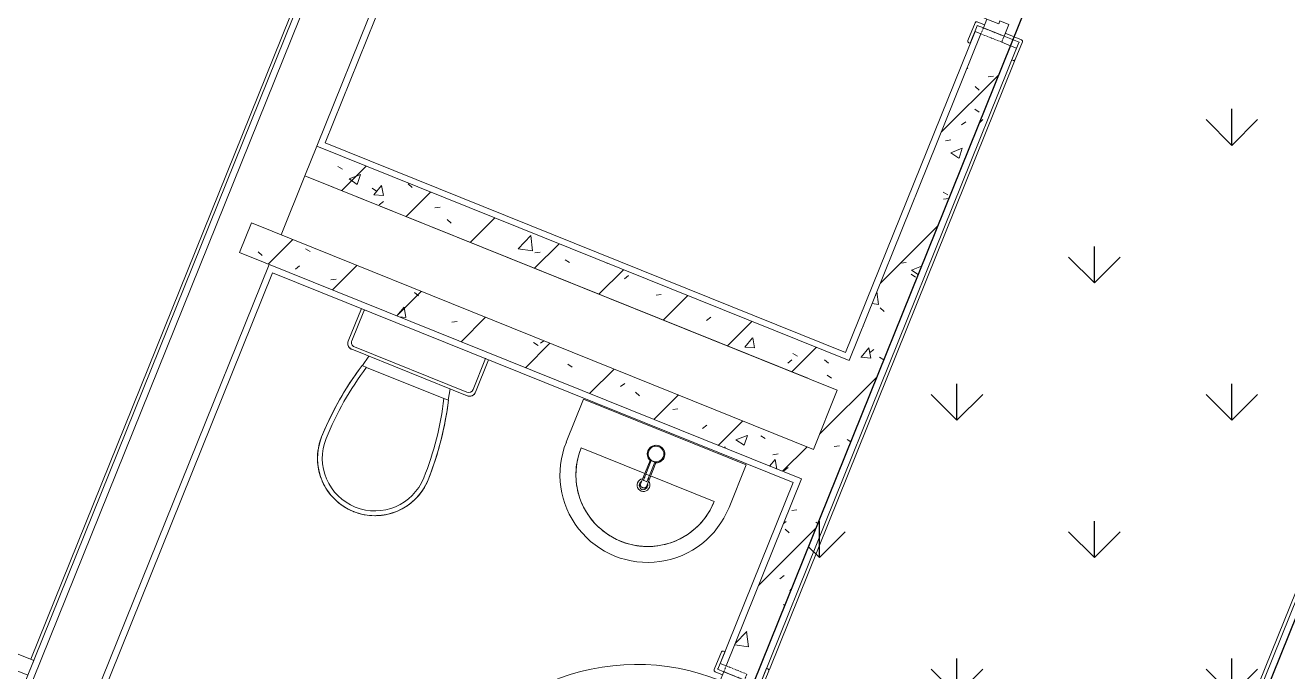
# Model space of a CAD drawing. Header units: millimetres. Extents: x -584918 to 2941280, y 3000189 to 4229862.
# Drawn here: x -441528 to -437569, y 4048896 to 4050924 of the extents above; entities that cross this region are included whole.
import ezdxf

# ---------------------------------------------------------------- set-up
doc = ezdxf.new("R2010")
doc.units = ezdxf.units.MM
doc.linetypes.add('ASVP_Невидимые', pattern=[5, 3, -2])
for name, color, linetype, lineweight in [('Двери', 7, 'Continuous', 0), ('Линии', 7, 'Continuous', 0), ('Обобщенные модели', 7, 'Continuous', 0), ('Перекрытие', 7, 'Continuous', 0), ('Сантехника', 7, 'Continuous', 0), ('Стены внутренние', 7, 'Continuous', 0), ('Стены несущие', 7, 'Continuous', 0), ('Стены отделка', 7, 'Continuous', 0), ('экспертиза условные обозначения', 1, 'Continuous', 0)]:
    doc.layers.add(name, color=color, linetype=linetype, lineweight=lineweight)
pattern_1 = [(45, (-440814.02, 4025236.82), (-141.4214, 141.4214), [])]
pattern_2 = [(50, (-440814.02, 4025236.82), (364.368, -31.8783), [38.1, -419.1]), (355, (-440814.02, 4025236.8), (-70.486, 382.1133), [30.48, -335.28]), (100.451, (-440783.66, 4025234.16), (293.885, 350.2334), [32.38, -356.18]), (46.184, (-440814, 4025338.4), (542.1585, -84.086), [57.15, -628.65]), (96.636, (-440768.84, 4025331.4), (474.805, 494.855), [48.57, -534.27]), (351.184, (-440814, 4025338.4), (474.81, 494.85), [45.72, -502.92]), (21, (-440763.22, 4025313.02), (303.2285, -204.5305), [38.1, -419.1]), (326, (-440763.22, 4025313), (123.604, 368.376), [30.48, -335.28]), (71.451, (-440737.95, 4025295.97), (426.834, 163.8427), [32.38, -356.18]), (37.5, (-440814.02, 4025236.82), (6.17665, 169.11015), [16.764, -314.452, 16.764, -323.596, -336.55]), (37.5, (-440814.02, 4025236.82), (6.17665, 169.11015), [-671.576, 16.764, -319.786]), (7.5, (-440814.02, 4025236.82), (133.6389, 200.3615), [16.764, -177.292, 16.764, -306.832, -128.27]), (7.5, (-440814.02, 4025236.82), (133.6389, 200.3615), [-517.652, 16.764, -111.506]), (327.5, (-440927.3, 4025236.82), (271.1818, -11.45836), [16.764, -110.236, 16.764, -379.476, -525.78]), (327.5, (-440927.3, 4025236.82), (271.1818, -11.45836), [-523.24, 16.764, -509.016]), (317.5, (-440978.1, 4025236.82), (296.2585, 50.8528), [16.764, -148.336, 16.764, -246.38, -373.38]), (317.5, (-440978.1, 4025236.82), (296.2585, 50.8528), [-428.244, 16.764, -356.616])]

# ---------------------------------------------------------------- blocks, each defined once
blk = doc.blocks.new('ASVP_ДверьДеревянная_1 полотно - Санузел 700х2000h_полотно_ Г Л _650 в свету_-7190789-АР Этаж 03')
at = {"layer": 'Двери', "lineweight": 18}
for p, q in [((350, 750), (310, 750)), ((310, 750), (310, 50)), ((350, 50), (350, 750)), ((-350, 50), (-380, 50)), ((-380, 50), (-380, -20)), ((-350, 10), (-350, 50)), ((310, 50), (350, 50)), ((380, 50), (350, 50)), ((350, 50), (350, 10)), ((380, -20), (380, 50)), ((-340, 10), (-350, 10)), ((-340, -20), (-340, 10)), ((350, 10), (340, 10)), ((340, 10), (340, -20)), ((-380, -20), (-340, -20)), ((340, -20), (380, -20))]:
    blk.add_line(p, q, dxfattribs=at)
at = {"layer": 'Двери', "linetype": 'ASVP_Невидимые', "lineweight": 18}
for p, q in [((-380, 50), (-400, 50)), ((-400, 50), (-400, -20)), ((-380, -20), (-380, 50)), ((400, 50), (380, 50)), ((380, 50), (380, -20)), ((400, -20), (400, 50)), ((-400, -20), (-380, -20)), ((380, -20), (400, -20))]:
    blk.add_line(p, q, dxfattribs=at)
at = {"layer": 'Двери'}
blk.add_arc((350, 50), 700, 90, 180, dxfattribs=at)
blk = doc.blocks.new('ASVP_НАЛИЧНИК МДФ_Двери - Наличник дверной МДФ-7488205-АР Этаж 03')
at = {"layer": 'Обобщенные модели'}
for p, q in [((-380, 50), (-380, -1)), ((-370, -5), (-370, 50)), ((370, 50), (370, -5)), ((380, -1), (380, 50)), ((-381, 0), (-440, 0)), ((-440, 0), (-440, -5)), ((-381, -1), (-381, 0)), ((440, 0), (381, 0)), ((381, 0), (381, -1)), ((440, -5), (440, 0)), ((-435, -10), (-375, -10)), ((-380, -1), (-381, -1)), ((375, -10), (435, -10)), ((381, -1), (380, -1))]:
    blk.add_line(p, q, dxfattribs=at)
for centre, start, end in [((-435, -5), 180, 270), ((-375, -5), 270, 360), ((375, -5), 180, 270), ((435, -5), 270, 360)]:
    blk.add_arc(centre, 5, start, end, dxfattribs=at)
blk = doc.blocks.new('ASVP_НАЛИЧНИК МДФ_Двери - Наличник дверной МДФ-7488190-АР Этаж 03')
at = {"layer": 'Обобщенные модели'}
for p, q in [((-381, 0), (-440, 0)), ((-381, -1), (-381, 0)), ((-380, 20), (-380, -1)), ((-370, -5), (-370, 20)), ((370, 20), (370, -5)), ((380, -1), (380, 20)), ((440, 0), (381, 0)), ((440, -5), (440, 0)), ((-440, 0), (-440, -5)), ((-435, -10), (-375, -10)), ((-380, -1), (-381, -1)), ((375, -10), (435, -10)), ((381, -1), (380, -1)), ((381, 0), (381, -1))]:
    blk.add_line(p, q, dxfattribs=at)
for centre, start, end in [((-435, -5), 180, 270), ((-375, -5), 270, 360), ((375, -5), 180, 270), ((435, -5), 270, 360)]:
    blk.add_arc(centre, 5, start, end, dxfattribs=at)
blk = doc.blocks.new('ADSK_Умывальник_Полукруглый_Керамический_ГОСТ30493-96 - 2-ой величины-228735-АР Этаж 03')
at = {"layer": 'Сантехника'}
for p, q in [((1037, 24514.4), (982.8, 24379.9)), ((1547.2, 24308.8), (1037, 24514.4)), ((1029.2, 24361.2), (1228.7, 24280.9)), ((1493, 24174.4), (1547.2, 24308.8)), ((1247.1, 24273.4), (1446.6, 24193))]:
    blk.add_line(p, q, dxfattribs=at)
at = {"layer": 'Сантехника', "flags": 128}
blk.add_lwpolyline([(1029.2, 24361.2), (1026, 24352.8), (1023.2, 24344.3), (1020.7, 24335.7), (1018.5, 24326.9), (1016.7, 24318.1), (1015.2, 24309.2), (1014.1, 24300.3), (1013.4, 24291.3), (1013, 24282.3), (1012.9, 24273.3), (1013.3, 24264.3), (1014, 24255.4), (1015, 24246.4), (1016.4, 24237.5), (1018.2, 24228.7), (1020.3, 24220), (1022.8, 24211.3), (1025.6, 24202.8), (1028.7, 24194.3), (1032.2, 24186), (1036, 24177.9), (1040.1, 24169.9), (1044.6, 24162.1), (1049.3, 24154.4), (1054.4, 24147), (1059.7, 24139.7), (1065.4, 24132.7), (1071.3, 24125.9), (1077.5, 24119.4), (1083.9, 24113.1), (1090.6, 24107.1), (1097.5, 24101.3), (1104.7, 24095.8), (1112, 24090.7), (1119.6, 24085.8), (1127.3, 24081.2), (1135.2, 24076.9), (1143.3, 24073), (1151.6, 24069.4), (1159.9, 24066.1), (1168.4, 24063.1), (1177.1, 24060.5), (1185.8, 24058.3), (1194.6, 24056.4), (1203.4, 24054.8), (1212.3, 24053.6), (1221.3, 24052.8), (1230.3, 24052.3), (1239.3, 24052.1), (1248.3, 24052.4), (1257.3, 24053), (1266.2, 24053.9), (1275.1, 24055.2), (1284, 24056.9), (1292.7, 24058.9), (1301.4, 24061.3), (1310, 24064), (1318.5, 24067.1), (1326.8, 24070.4), (1335, 24074.2), (1343, 24078.2), (1350.9, 24082.6), (1358.6, 24087.2), (1366.1, 24092.2), (1373.4, 24097.5), (1380.5, 24103.1), (1387.3, 24108.9), (1393.9, 24115), (1400.3, 24121.4), (1406.4, 24128), (1412.2, 24134.8), (1417.8, 24141.9), (1423, 24149.2), (1428, 24156.7), (1432.6, 24164.4), (1437, 24172.3), (1441, 24180.4), (1444.7, 24188.6), (1446.6, 24193)], dxfattribs=at)
at = {"layer": 'Сантехника'}
for centre, radius, start, end in [((1237.9, 24277.1), 275, 158.0513, 338.0513), ((1237.9, 24277.1), 225, 158.0513, 338.0513), ((1224.8, 24244.7), 20, 158.0513, 338.0513), ((1224.8, 24244.7), 20, 98.0513, 158.0513), ((1224.8, 24244.7), 20, 338.0513, 38.0513)]:
    blk.add_arc(centre, radius, start, end, dxfattribs=at)
blk = doc.blocks.new('ADSK_Смеситель_ГОСТ25809-96 - Для умывальника_Однорукояточный-228586-АР Этаж 03')
at = {"layer": 'Сантехника'}
for p, q in [((1245.4, 24322.4), (1223.6, 24268.4)), ((1249.3, 24321.5), (1232.2, 24279.1)), ((1242.2, 24261), (1263.9, 24315)), ((1243.4, 24274.7), (1260.4, 24317)), ((1249.2, 24321.3), (1249.3, 24321.5)), ((1223.6, 24268.4), (1215.1, 24247.4)), ((1232.2, 24279.1), (1224.5, 24259.9)), ((1233.2, 24278.9), (1242.5, 24275.1)), ((1235.6, 24255.4), (1243.4, 24274.7)), ((1215.1, 24247.4), (1213.7, 24243.8)), ((1225.4, 24259.5), (1224.5, 24259.9)), ((1224.5, 24259.9), (1225.4, 24259.5)), ((1234.7, 24255.8), (1225.4, 24259.5)), ((1232.2, 24236.3), (1233.7, 24239.9)), ((1233.7, 24239.9), (1242.2, 24261)), ((1234.7, 24255.8), (1235.6, 24255.4)), ((1235.6, 24255.4), (1234.7, 24255.8))]:
    blk.add_line(p, q, dxfattribs=at)
for radius, start, end in [(27.5, 158.0513, 176.0744), (27.5, 158.0513, 237.5502), (27.5, 338.0513, 158.0513), (27.5, 143.0513, 158.0513), (24.5, 158.0513, 338.0513), (24.5, 338.0513, 158.0513), (27.5, 121.3632, 134.7391), (27.5, 80.028, 116.0741), (27.5, 61.3629, 74.7388), (27.5, 40.5415, 56.0739), (27.5, 20.0278, 38.0513), (27.5, 1.3626, 14.7385), (27.5, 181.3635, 194.7394), (27.5, 200.0285, 236.0746), (24.5, 233.0513, 237.8215), (24.5, 233.0513, 237.8215), (27.5, 259.6627, 338.0513), (24.5, 258.2811, 263.0513), (24.5, 258.2811, 263.0513), (27.5, 260.0287, 296.0748), (27.5, 301.3641, 314.74), (27.5, 323.0513, 338.0513), (27.5, 338.0513, 356.0736)]:
    blk.add_arc((1264.1, 24342.1), radius, start, end, dxfattribs=at)
for start_param, end_param in [(0, 1.570796), (1.570796, 3.141593)]:
    blk.add_ellipse((1223, 24240), major_axis=(-9.28, 3.74), ratio=0.965926, start_param=start_param, end_param=end_param, dxfattribs=at)
for points, knots in [([(1249.1, 24322.7), (1249.1, 24322.6), (1249.2, 24322.6), (1249.6, 24322.3), (1250.1, 24321.9), (1250.6, 24321.6), (1250.9, 24321.4)], [0.77430556, 0.77430556, 0.77430556, 0.77430556, 0.78298611, 0.79166667, 0.82638889, 0.86111111, 0.86111111, 0.86111111, 0.86111111]), ([(1259.3, 24318), (1259.5, 24318), (1260, 24317.9), (1260.6, 24317.8), (1261.1, 24317.8), (1261.3, 24317.7), (1261.4, 24317.7)], [0.13888889, 0.13888889, 0.13888889, 0.13888889, 0.16666667, 0.19444444, 0.20833333, 0.22222222, 0.22222222, 0.22222222, 0.22222222]), ([(1229.7, 24270), (1228.1, 24270.2), (1226, 24270.2), (1224.3, 24269.4), (1223.8, 24268.8), (1223.6, 24268.4)], [0.1666667, 0.1666667, 0.1666667, 0.1666667, 0.3333333, 0.4166667, 0.5, 0.5, 0.5, 0.5]), ([(1232.1, 24278.7), (1232.1, 24278.7), (1232.1, 24278.7), (1232.2, 24278.7), (1232.3, 24278.6), (1232.6, 24278.4), (1232.8, 24278.3), (1233, 24278.3)], [0, 0, 0, 0, 0.166667, 0.333333, 0.5, 0.666667, 1, 1, 1, 1]), ([(1243.4, 24274.7), (1243.4, 24274.7), (1243.4, 24274.7), (1243.3, 24274.7), (1243.1, 24274.8), (1242.9, 24275), (1242.7, 24275.1), (1242.5, 24275.1)], [0, 0, 0, 0, 0.166667, 0.333333, 0.5, 0.666667, 1, 1, 1, 1]), ([(1221.8, 24237.1), (1221, 24237.4), (1219.8, 24238), (1218.4, 24239), (1217.5, 24239.8), (1216.8, 24240.6), (1216.3, 24241.2), (1215.9, 24241.8), (1215.4, 24242.6), (1215.1, 24243.4), (1214.9, 24244.1), (1214.8, 24244.6), (1214.8, 24245.1), (1214.8, 24245.6), (1214.8, 24246), (1214.9, 24246.5), (1215, 24246.9), (1215.1, 24247.2), (1215.1, 24247.4)], [0, 0, 0, 0, 0.0833333, 0.125, 0.1666667, 0.2083333, 0.2291667, 0.25, 0.2916667, 0.3333333, 0.3541667, 0.375, 0.3958333, 0.4166667, 0.4375, 0.4583333, 0.4791667, 0.5, 0.5, 0.5, 0.5]), ([(1233.7, 24239.9), (1233.6, 24239.8), (1233.5, 24239.5), (1233.3, 24239.1), (1233, 24238.7), (1232.7, 24238.3), (1232.4, 24238), (1232, 24237.7), (1231.6, 24237.4), (1231.1, 24237.1), (1230.7, 24236.9), (1230, 24236.6), (1229.3, 24236.4), (1228.5, 24236.2), (1227.8, 24236.1), (1226.8, 24236.1), (1225.5, 24236.1), (1223.8, 24236.4), (1222.6, 24236.8), (1221.8, 24237.1)], [0.5, 0.5, 0.5, 0.5, 0.5208333, 0.5416667, 0.5625, 0.5833333, 0.6041667, 0.625, 0.6458333, 0.6666667, 0.6875, 0.7083333, 0.75, 0.7708333, 0.7916667, 0.8333333, 0.875, 0.9166667, 1, 1, 1, 1])]:
    blk.add_open_spline(points, degree=3, knots=knots, dxfattribs=at)
for points in [[(1249.2, 24321), (1249.2, 24321), (1249.2, 24321.1), (1249.2, 24321.1), (1249.2, 24321.1)], [(1249.3, 24321.5), (1249.3, 24321.5), (1249.3, 24321.5), (1249.4, 24321.5), (1249.6, 24321.4), (1249.8, 24321.3), (1250, 24321.2), (1250.1, 24321.1), (1250.2, 24321)], [(1250.2, 24321), (1251.6, 24320.1), (1254.6, 24318.5), (1257.8, 24317.6), (1259.5, 24317.3)], [(1259.5, 24317.3), (1259.6, 24317.3), (1259.7, 24317.2), (1260, 24317.2), (1260.1, 24317.1), (1260.2, 24317.1)], [(1260.3, 24316.6), (1260.3, 24316.6), (1260.3, 24316.6), (1260.2, 24316.6)], [(1233.2, 24278.9), (1233.1, 24278.9), (1232.7, 24279), (1232.4, 24279.2), (1232.3, 24279.2), (1232.2, 24279.1)], [(1242.3, 24274.5), (1242.4, 24274.5), (1242.7, 24274.4), (1243.1, 24274.2), (1243.2, 24274.2), (1243.2, 24274.3)], [(1242.2, 24261), (1242.3, 24261.3), (1242.4, 24262.1), (1241.8, 24263.4), (1240.7, 24264.9), (1239.6, 24265.8), (1238.9, 24266.3)]]:
    blk.add_open_spline(points, degree=3, dxfattribs=at)
blk = doc.blocks.new('ADSK_СифонБутылочный_ГОСТ23289-94 - Для умывальника_Вертикальный выпуск_DN40-6690948-АР Этаж 03')
at = {"layer": 'Сантехника'}
for radius, start, end in [(20, 158.285, 163.4876), (20, 158.285, 163.4876), (13.3, 174.0842, 180), (13.3, 180, 254.0128), (13.3, 1.0701, 90)]:
    blk.add_arc((0, 0), radius, start, end, dxfattribs=at)
blk = doc.blocks.new('ASVP_ДверьДеревянная_1 полотно - Санузел 700х2000h_полотно_ Г Пр _650 в свету_-7535400-АР Этаж 03')
at = {"layer": 'Двери', "lineweight": 18}
for p, q in [((-350, 750), (-310, 750)), ((-350, 50), (-350, 750)), ((-310, 750), (-310, 50)), ((-380, 50), (-350, 50)), ((-380, -20), (-380, 50)), ((-310, 50), (-350, 50)), ((-350, 50), (-350, 10)), ((350, 50), (380, 50)), ((350, 10), (350, 50)), ((380, 50), (380, -20)), ((-350, 10), (-340, 10)), ((-340, 10), (-340, -20)), ((340, 10), (350, 10)), ((340, -20), (340, 10)), ((-340, -20), (-380, -20)), ((380, -20), (340, -20))]:
    blk.add_line(p, q, dxfattribs=at)
at = {"layer": 'Двери', "linetype": 'ASVP_Невидимые', "lineweight": 18}
for p, q in [((-400, 50), (-380, 50)), ((-400, -20), (-400, 50)), ((-380, 50), (-380, -20)), ((380, 50), (400, 50)), ((380, -20), (380, 50)), ((400, 50), (400, -20)), ((-380, -20), (-400, -20)), ((400, -20), (380, -20))]:
    blk.add_line(p, q, dxfattribs=at)
at = {"layer": 'Двери'}
blk.add_arc((-350, 50), 700, 0, 90, dxfattribs=at)
blk = doc.blocks.new('ADSK_Унитаз_ГОСТ30493-96 - С косым выпуском-214169-АР Этаж 03')
at = {"layer": 'Сантехника'}
for p, q in [((130, 215), (20, 215)), ((20, 215), (130, 215)), ((125, 205), (25, 205)), ((140, -190), (140, 190)), ((150, 195), (150, 190.8)), ((150, -195), (150, 195)), ((150, 195), (150, -195)), ((185, 145), (150, 137.4)), ((185, 130.7), (185, 145.7)), ((185, 130.7), (185, -130.7)), ((150, -137.4), (185, -145)), ((185, -145.7), (185, -130.7)), ((20, -215), (130, -215)), ((130, -215), (20, -215)), ((25, -205), (125, -205))]:
    blk.add_line(p, q, dxfattribs=at)
at = {"layer": 'Сантехника', "flags": 128}
for points in [[(185, 145.7), (222.5, 155.2), (260.3, 163.1), (298.4, 169.6), (336.7, 174.5), (375.2, 177.8), (413.8, 179.6), (440, 180)], [(440, 180), (447.2, 179.9), (454.4, 179.4), (461.5, 178.7), (468.7, 177.7), (475.8, 176.4), (482.8, 174.8), (489.7, 173), (496.6, 170.9), (503.4, 168.5), (510.1, 165.8), (516.7, 162.9), (523.1, 159.7), (529.4, 156.2), (535.6, 152.5), (541.6, 148.6), (547.5, 144.4), (553.2, 140), (558.7, 135.3), (564, 130.5), (569.1, 125.4), (574, 120.1), (578.7, 114.7), (583.2, 109), (587.5, 103.2), (591.5, 97.3), (595.2, 91.1), (598.8, 84.8), (602, 78.4), (605, 71.9), (607.8, 65.2), (610.2, 58.5), (612.4, 51.6), (614.4, 44.7), (616, 37.7), (617.4, 30.6), (618.5, 23.5), (619.3, 16.3), (619.8, 9.1), (620, 1.9), (620, 0)], [(620, 0), (619.9, -7.2), (619.4, -14.4), (618.7, -21.5), (617.7, -28.7), (616.4, -35.8), (614.8, -42.8), (613, -49.7), (610.9, -56.6), (608.5, -63.4), (605.8, -70.1), (602.9, -76.7), (599.7, -83.1), (596.2, -89.4), (592.5, -95.6), (588.6, -101.6), (584.4, -107.5), (580, -113.2), (575.3, -118.7), (570.5, -124), (565.4, -129.1), (560.1, -134), (554.7, -138.7), (549, -143.2), (543.2, -147.5), (537.3, -151.5), (531.1, -155.2), (524.8, -158.8), (518.4, -162), (511.9, -165), (505.2, -167.8), (498.5, -170.2), (491.6, -172.4), (484.7, -174.4), (477.7, -176), (470.6, -177.4), (463.5, -178.5), (456.3, -179.3), (449.1, -179.8), (441.9, -180), (440, -180)], [(440, -180), (401.4, -179.2), (362.8, -176.9), (324.4, -173.1), (286.1, -167.7), (248.1, -160.7), (210.4, -152.3), (185, -145.7)]]:
    blk.add_lwpolyline(points, dxfattribs=at)
at = {"layer": 'Сантехника'}
for centre, radius, start, end in [((25, 190), 15, 90, 111.2132), ((125, 190), 15, 0, 90), ((130, 195), 20, 360, 90), ((130, 195), 20, 80, 90), ((130, 195), 20, 0, 90), ((130, 195), 20, 50, 70), ((130, 195), 20, 20, 40), ((130, 195), 20, 360, 10), ((440, -786), 966, 90, 105.3062), ((440, -786), 966, 90, 105.3062), ((440, -801), 966, 90, 105.3062), ((440, 0), 180, 0, 90), ((440, 0), 180, 360, 90), ((440, 0), 165, 0, 90), ((440, 0), 180, 270, 360), ((440, 0), 165, 270, 0), ((440, 0), 180, 270, 0), ((440, 801), 966, 254.6938, 270), ((440, 786), 966, 254.6938, 270), ((440, 786), 966, 254.6938, 270), ((125, -190), 15, 270, 0), ((130, -195), 20, 270, 0), ((130, -195), 20, 270, 0), ((130, -195), 20, 350, 0), ((25, -190), 15, 248.7868, 270), ((130, -195), 20, 270, 280), ((130, -195), 20, 290, 310), ((130, -195), 20, 320, 340)]:
    blk.add_arc(centre, radius, start, end, dxfattribs=at)
blk = doc.blocks.new('Лестница_МеталлическаяСтремянка - h_3м-7961781-АР Этаж 03')
at = {"layer": 'Обобщенные модели', "lineweight": 18}
for p, q in [((-250, 415), (-300, 415)), ((-300, 415), (-300, 100)), ((-250, 100), (-250, 415)), ((300, 415), (250, 415)), ((250, 415), (250, 100)), ((300, 100), (300, 415)), ((-300, 100), (-250, 100)), ((250, 100), (300, 100))]:
    blk.add_line(p, q, dxfattribs=at)
at = {"layer": 'Обобщенные модели'}
for p, q in [((-275, 415), (-275, 430)), ((-275, 430), (275, 430)), ((250, 400), (-250, 400)), ((275, 430), (275, 415))]:
    blk.add_line(p, q, dxfattribs=at)

msp = doc.modelspace()

# ---------------------------------------------------------------- hatches: boundary and pattern name
at = {"layer": 'Стены внутренние'}
h = msp.add_hatch(dxfattribs=at)
h.set_pattern_fill('FP_4', color=256, style=0, pattern_type=2)
h.set_pattern_definition(pattern_1)
h.paths.add_polyline_path([(-439599.03, 4047979.57), (-439536.259, 4048135.335), (-439629.011, 4048172.713), (-439691.782, 4048016.948), (-439636.407, 4047994.633)])
h.paths.add_polyline_path([(-439237.238, 4048877.35), (-438438.284, 4050859.94), (-438531.036, 4050897.318), (-439329.99, 4048914.728), (-439265.063, 4048888.563)])
h.paths.add_polyline_path([(-438139.263, 4051601.955), (-437786.215, 4052478.037), (-437878.967, 4052515.414), (-438232.015, 4051639.333), (-438167.088, 4051613.168)])
h = msp.add_hatch(dxfattribs=at)
h.set_pattern_fill('FP_5', color=256, style=0, pattern_type=2)
h.set_pattern_definition(pattern_2)
h.paths.add_polyline_path([(-439599.03, 4047979.57), (-439536.259, 4048135.335), (-439629.011, 4048172.713), (-439691.782, 4048016.948), (-439636.407, 4047994.633)])
h.paths.add_polyline_path([(-439237.238, 4048877.35), (-438438.284, 4050859.94), (-438531.036, 4050897.318), (-439329.99, 4048914.728), (-439265.063, 4048888.563)])
h.paths.add_polyline_path([(-438139.263, 4051601.955), (-437786.215, 4052478.037), (-437878.967, 4052515.414), (-438232.015, 4051639.333), (-438167.088, 4051613.168)])
h = msp.add_hatch(dxfattribs=at)
h.set_pattern_fill('FP_4', color=256, style=0, pattern_type=2)
h.set_pattern_definition(pattern_1)
h.paths.add_polyline_path([(-438981.607, 4049779.234), (-438944.229, 4049871.986), (-440613.763, 4050544.783), (-440651.141, 4050452.031), (-438991.861, 4049783.366)])
h = msp.add_hatch(dxfattribs=at)
h.set_pattern_fill('FP_5', color=256, style=0, pattern_type=2)
h.set_pattern_definition(pattern_2)
h.paths.add_polyline_path([(-438981.607, 4049779.234), (-438944.229, 4049871.986), (-440613.763, 4050544.783), (-440651.141, 4050452.031), (-438991.861, 4049783.366)])
h = msp.add_hatch(dxfattribs=at)
h.set_pattern_fill('FP_4', color=256, style=0, pattern_type=2)
h.set_pattern_definition(pattern_1)
h.paths.add_polyline_path([(-439093.74, 4049500.978), (-439056.362, 4049593.73), (-440818.648, 4050303.905), (-440856.026, 4050211.153), (-439119.766, 4049511.466)])
h = msp.add_hatch(dxfattribs=at)
h.set_pattern_fill('FP_5', color=256, style=0, pattern_type=2)
h.set_pattern_definition(pattern_2)
h.paths.add_polyline_path([(-439093.74, 4049500.978), (-439056.362, 4049593.73), (-440818.648, 4050303.905), (-440856.026, 4050211.153), (-439119.766, 4049511.466)])
at = {"layer": 'экспертиза условные обозначения', "lineweight": -3}
h = msp.add_hatch(dxfattribs=at)
h.set_pattern_fill('GRASS', color=3, scale=24)
h.set_pattern_definition([(90, (-441193.04, 3779846), (-431.0523, 431.0523), [114.3, -747.8046]), (45, (-441193.04, 3779846), (-431.0523, 431.0523), [114.3, -495.3]), (135, (-441193.04, 3779846), (-431.0523, -431.0523), [114.3, -495.3])])
edge = h.paths.add_edge_path()
edge.add_line((-445679.162, 4047680.628), (-445018.622, 4049468.181))
edge.add_line((-445018.622, 4049468.181), (-439841.984, 4047376.683))
edge.add_line((-439841.984, 4047376.683), (-437786.215, 4052478.037))
edge.add_line((-437786.215, 4052478.037), (-436394.937, 4051917.372))
edge.add_line((-436394.937, 4051917.372), (-438448.837, 4046820.656))
edge.add_line((-438448.837, 4046820.656), (-431775.339, 4044131.336))
edge.add_line((-431775.339, 4044131.336), (-432485.514, 4042369.05))
edge.add_line((-432485.514, 4042369.05), (-433821.967, 4042902.23))
edge.add_arc((-434225.652, 4041870.898), 1107.523, 68.623549, 179.427752)
edge.add_line((-435333.121, 4041881.959), (-435333.121, 4039986.149))
edge.add_line((-435333.121, 4039986.149), (-438083.121, 4039986.149))
edge.add_line((-438083.121, 4039986.149), (-438083.121, 4044619.411))
edge.add_line((-438083.121, 4044619.411), (-441018.582, 4045807.749))
edge.add_line((-441018.582, 4045807.749), (-445679.162, 4047680.628))

# ---------------------------------------------------------------- linework, layer by layer
at = {"layer": 'Линии'}
for p, q in [((-440651.141, 4050452.031), (-440725.896, 4050266.527)), ((-439074.359, 4049816.611), (-440651.141, 4050452.031))]:
    msp.add_line(p, q, dxfattribs=at)
at = {"layer": 'Перекрытие'}
for p, q in [((-438150.476, 4051574.13), (-438427.07, 4050887.766)), ((-438430.808, 4050878.49), (-438438.284, 4050859.94))]:
    msp.add_line(p, q, dxfattribs=at)
at = {"layer": 'Стены внутренние'}
for p, q in [((-441510.356, 4048935.246), (-440569.187, 4051270.74)), ((-438425.409, 4050811.626), (-439194.461, 4048903.238)), ((-438425.409, 4050811.626), (-438430.047, 4050813.495)), ((-438489.745, 4046799.406), (-437316.087, 4049711.816)), ((-439194.461, 4048903.238), (-439199.099, 4048905.106))]:
    msp.add_line(p, q, dxfattribs=at)
at = {"layer": 'Стены несущие'}
for p, q in [((-438944.229, 4049871.986), (-438531.036, 4050897.318)), ((-439237.238, 4048877.35), (-438438.284, 4050859.94)), ((-438438.284, 4050859.94), (-438466.109, 4050871.153)), ((-440613.763, 4050544.783), (-440651.141, 4050452.031)), ((-438944.229, 4049871.986), (-440613.763, 4050544.783)), ((-440651.141, 4050452.031), (-438981.607, 4049779.234)), ((-440818.648, 4050303.905), (-440856.026, 4050211.153)), ((-439056.362, 4049593.73), (-440818.648, 4050303.905)), ((-440856.026, 4050211.153), (-439093.74, 4049500.978)), ((-438981.607, 4049779.234), (-439056.362, 4049593.73)), ((-439093.74, 4049500.978), (-439329.99, 4048914.728))]:
    msp.add_line(p, q, dxfattribs=at)
at = {"layer": 'Стены отделка'}
for p, q in [((-438676.079, 4055941.697), (-441733.569, 4048354.592)), ((-441707.543, 4048365.667), (-438650.053, 4055952.772)), ((-439548.501, 4053188.212), (-440613.763, 4050544.783)), ((-440587.737, 4050555.858), (-439537.426, 4053162.186)), ((-438549.586, 4050904.793), (-438955.304, 4049898.012)), ((-438531.036, 4050897.318), (-438549.586, 4050904.793)), ((-439218.687, 4048869.875), (-438419.733, 4050852.464)), ((-438419.733, 4050852.464), (-438438.284, 4050859.94)), ((-438955.304, 4049898.012), (-440587.737, 4050555.858)), ((-440763.274, 4050173.775), (-441361.316, 4048689.745)), ((-441335.29, 4048700.82), (-440752.199, 4050147.749)), ((-440752.199, 4050147.749), (-439119.766, 4049489.903)), ((-438944.229, 4049871.986), (-438944.229, 4049871.986)), ((-437291.861, 4049745.179), (-438476.732, 4046804.944)), ((-438450.706, 4046816.019), (-437310.688, 4049644.951)), ((-439119.766, 4049489.903), (-439348.54, 4048922.203)), ((-439348.54, 4048922.203), (-439329.99, 4048914.728))]:
    msp.add_line(p, q, dxfattribs=at)
at = {"layer": 'экспертиза условные обозначения', "color": 3, "lineweight": -3}
msp.add_lwpolyline([(-445679.162, 4047680.628), (-445018.622, 4049468.181), (-439841.984, 4047376.683), (-437786.215, 4052478.037), (-436394.937, 4051917.372), (-438448.837, 4046820.656), (-431775.339, 4044131.336), (-432485.514, 4042369.05), (-433821.967, 4042902.23, 0.52503513), (-435333.121, 4041881.959), (-435333.121, 4039986.149), (-438083.121, 4039986.149), (-438083.121, 4044619.411), (-441018.582, 4045807.749), (-445679.162, 4047680.628)], format="xyb", dxfattribs=at)

# ---------------------------------------------------------------- block references
at = {"layer": 'Двери', "rotation": 68.05130091645749}
for name, p in [('ASVP_ДверьДеревянная_1 полотно - Санузел 700х2000h_полотно_ Г Л _650 в свету_-7190789-АР Этаж 03', (-438335.149, 4051249.636)), ('ASVP_ДверьДеревянная_1 полотно - Санузел 700х2000h_полотно_ Г Пр _650 в свету_-7535400-АР Этаж 03', (-439433.124, 4048525.031))]:
    msp.add_blockref(name, p, dxfattribs=at)
at = {"layer": 'Обобщенные модели'}
for name, p, rotation in [('ASVP_НАЛИЧНИК МДФ_Двери - Наличник дверной МДФ-7488190-АР Этаж 03', (-438400.076, 4051275.801), 248.0513009164573), ('ASVP_НАЛИЧНИК МДФ_Двери - Наличник дверной МДФ-7488205-АР Этаж 03', (-438270.223, 4051223.472), 68.05130091645749), ('Лестница_МеталлическаяСтремянка - h_3м-7961781-АР Этаж 03', (-441520.462, 4048615.875), 68.05130091645756), ('ASVP_НАЛИЧНИК МДФ_Двери - Наличник дверной МДФ-7488190-АР Этаж 03', (-439498.051, 4048551.196), 248.0513009164573), ('ASVP_НАЛИЧНИК МДФ_Двери - Наличник дверной МДФ-7488205-АР Этаж 03', (-439368.198, 4048498.867), 68.05130091645749)]:
    msp.add_blockref(name, p, dxfattribs=dict(at, rotation=rotation))
at = {"layer": 'Сантехника'}
for name, p, rotation in [('ADSK_Унитаз_ГОСТ30493-96 - С косым выпуском-214169-АР Этаж 03', (-440267.051, 4049973.805), 248.0513009164571), ('ADSK_СифонБутылочный_ГОСТ23289-94 - Для умывальника_Вертикальный выпуск_DN40-6690948-АР Этаж 03', (-439589.189, 4049481.492), 116.051300916458)]:
    msp.add_blockref(name, p, dxfattribs=dict(at, rotation=rotation))
for name in ['ADSK_Умывальник_Полукруглый_Керамический_ГОСТ30493-96 - 2-ой величины-228735-АР Этаж 03', 'ADSK_Смеситель_ГОСТ25809-96 - Для умывальника_Однорукояточный-228586-АР Этаж 03']:
    msp.add_blockref(name, (-440814.02, 4025236.816), dxfattribs=at)

doc.saveas('drawing.dxf')
